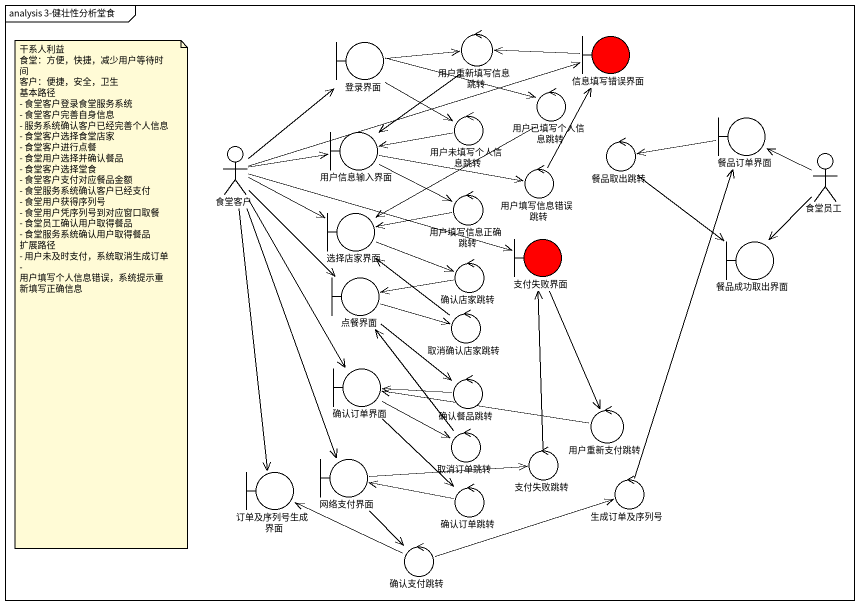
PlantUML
@startuml
mainframe analysis 3-健壮性分析堂食
control 用户重新填写信息跳转
boundary 登录界面
boundary 信息填写错误界面 #FF0000
control 用户已填写个人信息跳转
actor 食堂客户
boundary 用户信息输入界面
control 用户未填写个人信息跳转
control 餐品取出跳转
boundary 餐品订单界面
control 用户填写信息错误跳转
actor 食堂员工
boundary 选择店家界面
control 用户填写信息正确跳转
control 确认店家跳转
boundary 支付失败界面 #FF0000
boundary 餐品成功取出界面
boundary 点餐界面
control 取消确认店家跳转
boundary 确认订单界面
control 确认餐品跳转
control 用户重新支付跳转
boundary 网络支付界面
control 取消订单跳转
control 支付失败跳转
boundary 订单及序列号生成界面
control 确认订单跳转
control 生成订单及序列号
control 确认支付跳转
用户重新填写信息跳转 --> 用户信息输入界面
登录界面 -right-> 用户重新填写信息跳转
登录界面 -right-> 用户已填写个人信息跳转
登录界面 --> 用户未填写个人信息跳转
信息填写错误界面 -left-> 用户重新填写信息跳转
用户已填写个人信息跳转 --> 选择店家界面
食堂客户 -up-> 登录界面
食堂客户 -right-> 信息填写错误界面
食堂客户 -right-> 用户信息输入界面
食堂客户 -right-> 选择店家界面
食堂客户 -right-> 支付失败界面
食堂客户 --> 点餐界面
食堂客户 --> 确认订单界面
食堂客户 --> 网络支付界面
食堂客户 --> 订单及序列号生成界面
用户信息输入界面 -right-> 用户填写信息错误跳转
用户信息输入界面 -right-> 用户填写信息正确跳转
用户未填写个人信息跳转 -left-> 用户信息输入界面
餐品取出跳转 --> 餐品成功取出界面
餐品订单界面 -left-> 餐品取出跳转
用户填写信息错误跳转 -up-> 信息填写错误界面
食堂员工 -left-> 餐品订单界面
食堂员工 --> 餐品成功取出界面
选择店家界面 -right-> 确认店家跳转
用户填写信息正确跳转 -left-> 选择店家界面
确认店家跳转 -left-> 点餐界面
支付失败界面 --> 用户重新支付跳转
点餐界面 -right-> 取消确认店家跳转
点餐界面 --> 确认餐品跳转
取消确认店家跳转 -up-> 选择店家界面
确认订单界面 -right-> 取消订单跳转
确认订单界面 --> 确认订单跳转
确认餐品跳转 -left-> 确认订单界面
用户重新支付跳转 -left-> 确认订单界面
网络支付界面 -right-> 支付失败跳转
网络支付界面 --> 确认支付跳转
取消订单跳转 -up-> 点餐界面
支付失败跳转 -up-> 支付失败界面
确认订单跳转 -left-> 网络支付界面
生成订单及序列号 -up-> 餐品订单界面
确认支付跳转 -left-> 订单及序列号生成界面
确认支付跳转 -right-> 生成订单及序列号
note as N1
  干系人利益
  食堂：方便，快捷，减少用户等待时间
  客户：便捷，安全，卫生
  基本路径
  - 食堂客户登录食堂服务系统
  - 食堂客户完善自身信息
  - 服务系统确认客户已经完善个人信息
  - 食堂客户选择食堂店家
  - 食堂客户进行点餐
  - 食堂用户选择并确认餐品
  - 食堂客户选择堂食
  - 食堂客户支付对应餐品金额
  - 食堂服务系统确认客户已经支付
  - 食堂用户获得序列号
  - 食堂用户凭序列号到对应窗口取餐
  - 食堂员工确认用户取得餐品
  - 食堂服务系统确认用户取得餐品
  扩展路径
  - 用户未及时支付，系统取消生成订单
  - 用户填写个人信息错误，系统提示重新填写正确信息
end note
@enduml
